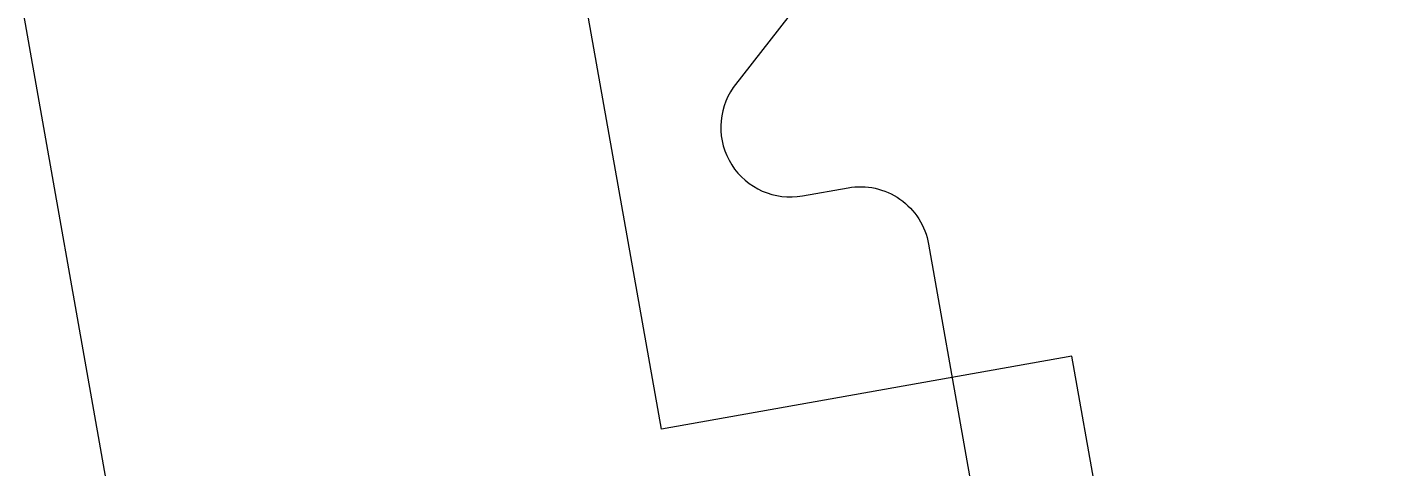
# Model space of a CAD drawing. Header units: millimetres. Extents: x 0 to 627661, y -95767 to 300888.
# Drawn here: x 508915.443 to 508919.057, y 26016.512 to 26017.667 of the extents above; entities that cross this region are included whole.
import ezdxf
from ezdxf.enums import TextEntityAlignment as Align

# ---------------------------------------------------------------- set-up
doc = ezdxf.new("R2018")
doc.units = ezdxf.units.MM
for name, color, linetype, lineweight in [('АР_Маркер экспликации', 239, 'Continuous', 13), ('АР_Номер помещения', 250, 'Continuous', 9), ('АР_Размеры', 175, 'Continuous', 9), ('АР_Сущ Несущая стена', 250, 'Continuous', 50)]:
    doc.layers.add(name, color=color, linetype=linetype, lineweight=lineweight)
doc.layers.add('АР_Названия помещений', color=124, linetype='Continuous', lineweight=5, plot=False)
doc.layers.add('АР_Помещения_площадь', color=19, linetype='Continuous', lineweight=9, plot=False)
doc.styles.add('ISOCPEUR', font='', dxfattribs={"height": 250})
doc.styles.get("Standard").update_dxf_attribs({"font": 'GOST.TTF'})
doc.styles.get('ISOCPEUR').set_extended_font_data('ISOCPEUR', italic=True)

# ---------------------------------------------------------------- blocks, each defined once
blk = doc.blocks.new('*U236')
at = {"color": 7, "style": 'ISOCPEUR', "width": 0.7, "flags": 1}
blk.add_attdef('КАТЕГОРИЯ', (-499.1655, -2092.1864), '', height=250, dxfattribs=at)
at = {"layer": 'АР_Номер помещения', "color": 7, "style": 'ISOCPEUR', "width": 0.7}
blk.add_attdef('НОМЕР_ПОМЕЩЕНИЯ', text='', height=300, dxfattribs=at).set_placement((-13874.5004, 6637.5515), align=Align.MIDDLE_CENTER)
at = {"layer": 'АР_Помещения_площадь', "color": 7, "lineweight": 30, "width": 0.7, "flags": 104}
blk.add_attdef('ИМЯ_ПОМЕЩЕНИЯ', text='', height=100, dxfattribs=at).set_placement((157.6277, 1217.1414), align=Align.MIDDLE_CENTER)
at = {"layer": 'АР_Помещения_площадь', "color": 7, "style": 'ISOCPEUR', "width": 0.7}
blk.add_attdef('ПЛОЩАДЬ_ПОМЕЩЕНИЯ', text='', height=200, dxfattribs=at).set_placement((-12654.5821, 407.6716), align=Align.MIDDLE_RIGHT)
blk = doc.blocks.new('*U234')
at = {"color": 7, "style": 'ISOCPEUR', "width": 0.7, "flags": 1}
blk.add_attdef('КАТЕГОРИЯ', (-499.1655, -2092.1864), '', height=250, dxfattribs=at)
at = {"layer": 'АР_Номер помещения', "color": 7, "style": 'ISOCPEUR', "width": 0.7}
blk.add_attdef('НОМЕР_ПОМЕЩЕНИЯ', text='', height=300, dxfattribs=at).set_placement((-17424.9012, 1870.773), align=Align.MIDDLE_CENTER)
at = {"layer": 'АР_Помещения_площадь', "color": 7, "lineweight": 30, "width": 0.7, "flags": 104}
blk.add_attdef('ИМЯ_ПОМЕЩЕНИЯ', text='', height=100, dxfattribs=at).set_placement((157.6277, 1217.1414), align=Align.MIDDLE_CENTER)
at = {"layer": 'АР_Помещения_площадь', "color": 7, "style": 'ISOCPEUR', "width": 0.7}
blk.add_attdef('ПЛОЩАДЬ_ПОМЕЩЕНИЯ', text='', height=200, dxfattribs=at).set_placement((-12452.8113, 399.3563), align=Align.MIDDLE_RIGHT)

msp = doc.modelspace()

# ---------------------------------------------------------------- linework, layer by layer
at = {"layer": 'АР_Размеры', "color": 5, "lineweight": 9, "ltscale": 100, "transparency": 33554687}
msp.add_lwpolyline([(508898.5636, 26112.877), (508915.841, 26015.3953), (508917.8818, 26015.757), (508918.2769, 26016.3223), (508918.1918, 26016.8025), (508917.1113, 26016.611), (508916.2389, 26021.5331)], dxfattribs=at)
msp.add_lwpolyline([(508898.5636, 26112.877), (508915.841, 26015.3953), (508917.8818, 26015.757), (508918.2769, 26016.3223), (508918.1918, 26016.8025), (508917.1113, 26016.611), (508916.2389, 26021.5331)], dxfattribs=at)
msp.add_lwpolyline([(508898.5636, 26112.877), (508915.841, 26015.3953), (508917.8818, 26015.757), (508918.2769, 26016.3223), (508918.1918, 26016.8025), (508917.1113, 26016.611), (508916.2389, 26021.5331)], dxfattribs=at)
msp.add_lwpolyline([(508898.5636, 26112.877), (508915.841, 26015.3953), (508917.8818, 26015.757), (508918.2769, 26016.3223), (508918.1918, 26016.8025), (508917.1113, 26016.611), (508916.2389, 26021.5331)], dxfattribs=at)
msp.add_lwpolyline([(508898.5636, 26112.877), (508915.841, 26015.3953), (508917.8818, 26015.757), (508918.2769, 26016.3223), (508918.1918, 26016.8025), (508917.1113, 26016.611), (508916.2389, 26021.5331)], dxfattribs=at)
msp.add_lwpolyline([(508898.5636, 26112.877), (508915.841, 26015.3953), (508917.8818, 26015.757), (508918.2769, 26016.3223), (508918.1918, 26016.8025), (508917.1113, 26016.611), (508916.2389, 26021.5331)], dxfattribs=at)
msp.add_lwpolyline([(508898.5636, 26112.877), (508915.841, 26015.3953), (508917.8818, 26015.757), (508918.2769, 26016.3223), (508918.1918, 26016.8025), (508917.1113, 26016.611), (508916.2389, 26021.5331)], dxfattribs=at)
msp.add_lwpolyline([(508898.5636, 26112.877), (508915.841, 26015.3953), (508917.8818, 26015.757), (508918.2769, 26016.3223), (508918.1918, 26016.8025), (508917.1113, 26016.611), (508916.2389, 26021.5331)], dxfattribs=at)
msp.add_lwpolyline([(508898.5636, 26112.877), (508915.841, 26015.3953), (508917.8818, 26015.757), (508918.2769, 26016.3223), (508918.1918, 26016.8025), (508917.1113, 26016.611), (508916.2389, 26021.5331)], dxfattribs=at)
msp.add_lwpolyline([(508898.5636, 26112.877), (508915.841, 26015.3953), (508917.8818, 26015.757), (508918.2769, 26016.3223), (508918.1918, 26016.8025), (508917.1113, 26016.611), (508916.2389, 26021.5331)], dxfattribs=at)
msp.add_lwpolyline([(508898.5636, 26112.877), (508915.841, 26015.3953), (508917.8818, 26015.757), (508918.2769, 26016.3223), (508918.1918, 26016.8025), (508917.1113, 26016.611), (508916.2389, 26021.5331)], dxfattribs=at)
msp.add_lwpolyline([(508898.5636, 26112.877), (508915.841, 26015.3953), (508917.8818, 26015.757), (508918.2769, 26016.3223), (508918.1918, 26016.8025), (508917.1113, 26016.611), (508916.2389, 26021.5331)], dxfattribs=at)
msp.add_lwpolyline([(508898.5636, 26112.877), (508915.841, 26015.3953), (508917.8818, 26015.757), (508918.2769, 26016.3223), (508918.1918, 26016.8025), (508917.1113, 26016.611), (508916.2389, 26021.5331)], dxfattribs=at)
msp.add_lwpolyline([(508898.5636, 26112.877), (508915.841, 26015.3953), (508917.8818, 26015.757), (508918.2769, 26016.3223), (508918.1918, 26016.8025), (508917.1113, 26016.611), (508916.2389, 26021.5331)], dxfattribs=at)
msp.add_lwpolyline([(508898.5636, 26112.877), (508915.841, 26015.3953), (508917.8818, 26015.757), (508918.2769, 26016.3223), (508918.1918, 26016.8025), (508917.1113, 26016.611), (508916.2389, 26021.5331)], dxfattribs=at)
msp.add_lwpolyline([(508898.5636, 26112.877), (508915.841, 26015.3953), (508917.8818, 26015.757), (508918.2769, 26016.3223), (508918.1918, 26016.8025), (508917.1113, 26016.611), (508916.2389, 26021.5331)], dxfattribs=at)
msp.add_lwpolyline([(508898.5636, 26112.877), (508915.841, 26015.3953), (508917.8818, 26015.757), (508918.2769, 26016.3223), (508918.1918, 26016.8025), (508917.1113, 26016.611), (508916.2389, 26021.5331)], dxfattribs=at)
msp.add_lwpolyline([(508898.5636, 26112.877), (508915.841, 26015.3953), (508917.8818, 26015.757), (508918.2769, 26016.3223), (508918.1918, 26016.8025), (508917.1113, 26016.611), (508916.2389, 26021.5331)], dxfattribs=at)
msp.add_lwpolyline([(508898.5636, 26112.877), (508915.841, 26015.3953), (508917.8818, 26015.757), (508918.2769, 26016.3223), (508918.1918, 26016.8025), (508917.1113, 26016.611), (508916.2389, 26021.5331)], dxfattribs=at)
msp.add_lwpolyline([(508898.5636, 26112.877), (508915.841, 26015.3953), (508917.8818, 26015.757), (508918.2769, 26016.3223), (508918.1918, 26016.8025), (508917.1113, 26016.611), (508916.2389, 26021.5331)], dxfattribs=at)
msp.add_lwpolyline([(508898.5636, 26112.877), (508915.841, 26015.3953), (508917.8818, 26015.757), (508918.2769, 26016.3223), (508918.1918, 26016.8025), (508917.1113, 26016.611), (508916.2389, 26021.5331)], dxfattribs=at)
msp.add_lwpolyline([(508898.5636, 26112.877), (508915.841, 26015.3953), (508917.8818, 26015.757), (508918.2769, 26016.3223), (508918.1918, 26016.8025), (508917.1113, 26016.611), (508916.2389, 26021.5331)], dxfattribs=at)
msp.add_lwpolyline([(508898.5636, 26112.877), (508915.841, 26015.3953), (508917.8818, 26015.757), (508918.2769, 26016.3223), (508918.1918, 26016.8025), (508917.1113, 26016.611), (508916.2389, 26021.5331)], dxfattribs=at)
msp.add_lwpolyline([(508898.5636, 26112.877), (508915.841, 26015.3953), (508917.8818, 26015.757), (508918.2769, 26016.3223), (508918.1918, 26016.8025), (508917.1113, 26016.611), (508916.2389, 26021.5331)], dxfattribs=at)
msp.add_lwpolyline([(508898.5636, 26112.877), (508915.841, 26015.3953), (508917.8818, 26015.757), (508918.2769, 26016.3223), (508918.1918, 26016.8025), (508917.1113, 26016.611), (508916.2389, 26021.5331)], dxfattribs=at)
msp.add_lwpolyline([(508898.5636, 26112.877), (508915.841, 26015.3953), (508917.8818, 26015.757), (508918.2769, 26016.3223), (508918.1918, 26016.8025), (508917.1113, 26016.611), (508916.2389, 26021.5331)], dxfattribs=at)
msp.add_lwpolyline([(508898.5636, 26112.877), (508915.841, 26015.3953), (508917.8818, 26015.757), (508918.2769, 26016.3223), (508918.1918, 26016.8025), (508917.1113, 26016.611), (508916.2389, 26021.5331)], dxfattribs=at)
msp.add_lwpolyline([(508898.5636, 26112.877), (508915.841, 26015.3953), (508917.8818, 26015.757), (508918.2769, 26016.3223), (508918.1918, 26016.8025), (508917.1113, 26016.611), (508916.2389, 26021.5331)], dxfattribs=at)
msp.add_lwpolyline([(508898.5636, 26112.877), (508915.841, 26015.3953), (508917.8818, 26015.757), (508918.2769, 26016.3223), (508918.1918, 26016.8025), (508917.1113, 26016.611), (508916.2389, 26021.5331)], dxfattribs=at)
msp.add_lwpolyline([(508898.5636, 26112.877), (508915.841, 26015.3953), (508917.8818, 26015.757), (508918.2769, 26016.3223), (508918.1918, 26016.8025), (508917.1113, 26016.611), (508916.2389, 26021.5331)], dxfattribs=at)
msp.add_lwpolyline([(508898.5636, 26112.877), (508915.841, 26015.3953), (508917.8818, 26015.757), (508918.2769, 26016.3223), (508918.1918, 26016.8025), (508917.1113, 26016.611), (508916.2389, 26021.5331)], dxfattribs=at)
msp.add_lwpolyline([(508898.5636, 26112.877), (508915.841, 26015.3953), (508917.8818, 26015.757), (508918.2769, 26016.3223), (508918.1918, 26016.8025), (508917.1113, 26016.611), (508916.2389, 26021.5331)], dxfattribs=at)
msp.add_lwpolyline([(508898.5636, 26112.877), (508915.841, 26015.3953), (508917.8818, 26015.757), (508918.2769, 26016.3223), (508918.1918, 26016.8025), (508917.1113, 26016.611), (508916.2389, 26021.5331)], dxfattribs=at)
msp.add_lwpolyline([(508898.5636, 26112.877), (508915.841, 26015.3953), (508917.8818, 26015.757), (508918.2769, 26016.3223), (508918.1918, 26016.8025), (508917.1113, 26016.611), (508916.2389, 26021.5331)], dxfattribs=at)
msp.add_lwpolyline([(508898.5636, 26112.877), (508915.841, 26015.3953), (508917.8818, 26015.757), (508918.2769, 26016.3223), (508918.1918, 26016.8025), (508917.1113, 26016.611), (508916.2389, 26021.5331)], dxfattribs=at)
msp.add_lwpolyline([(508898.5636, 26112.877), (508915.841, 26015.3953), (508917.8818, 26015.757), (508918.2769, 26016.3223), (508918.1918, 26016.8025), (508917.1113, 26016.611), (508916.2389, 26021.5331)], dxfattribs=at)
msp.add_lwpolyline([(508898.5636, 26112.877), (508915.841, 26015.3953), (508917.8818, 26015.757), (508918.2769, 26016.3223), (508918.1918, 26016.8025), (508917.1113, 26016.611), (508916.2389, 26021.5331)], dxfattribs=at)
msp.add_lwpolyline([(508898.5636, 26112.877), (508915.841, 26015.3953), (508917.8818, 26015.757), (508918.2769, 26016.3223), (508918.1918, 26016.8025), (508917.1113, 26016.611), (508916.2389, 26021.5331)], dxfattribs=at)
msp.add_lwpolyline([(508898.5636, 26112.877), (508915.841, 26015.3953), (508917.8818, 26015.757), (508918.2769, 26016.3223), (508918.1918, 26016.8025), (508917.1113, 26016.611), (508916.2389, 26021.5331)], dxfattribs=at)
msp.add_lwpolyline([(508898.5636, 26112.877), (508915.841, 26015.3953), (508917.8818, 26015.757), (508918.2769, 26016.3223), (508918.1918, 26016.8025), (508917.1113, 26016.611), (508916.2389, 26021.5331)], dxfattribs=at)
msp.add_lwpolyline([(508898.5636, 26112.877), (508915.841, 26015.3953), (508917.8818, 26015.757), (508918.2769, 26016.3223), (508918.1918, 26016.8025), (508917.1113, 26016.611), (508916.2389, 26021.5331)], dxfattribs=at)
msp.add_lwpolyline([(508898.5636, 26112.877), (508915.841, 26015.3953), (508917.8818, 26015.757), (508918.2769, 26016.3223), (508918.1918, 26016.8025), (508917.1113, 26016.611), (508916.2389, 26021.5331)], dxfattribs=at)
msp.add_lwpolyline([(508898.5636, 26112.877), (508915.841, 26015.3953), (508917.8818, 26015.757), (508918.2769, 26016.3223), (508918.1918, 26016.8025), (508917.1113, 26016.611), (508916.2389, 26021.5331)], dxfattribs=at)
msp.add_lwpolyline([(508898.5636, 26112.877), (508915.841, 26015.3953), (508917.8818, 26015.757), (508918.2769, 26016.3223), (508918.1918, 26016.8025), (508917.1113, 26016.611), (508916.2389, 26021.5331)], dxfattribs=at)
msp.add_lwpolyline([(508898.5636, 26112.877), (508915.841, 26015.3953), (508917.8818, 26015.757), (508918.2769, 26016.3223), (508918.1918, 26016.8025), (508917.1113, 26016.611), (508916.2389, 26021.5331)], dxfattribs=at)
msp.add_lwpolyline([(508898.5636, 26112.877), (508915.841, 26015.3953), (508917.8818, 26015.757), (508918.2769, 26016.3223), (508918.1918, 26016.8025), (508917.1113, 26016.611), (508916.2389, 26021.5331)], dxfattribs=at)
msp.add_lwpolyline([(508898.5636, 26112.877), (508915.841, 26015.3953), (508917.8818, 26015.757), (508918.2769, 26016.3223), (508918.1918, 26016.8025), (508917.1113, 26016.611), (508916.2389, 26021.5331)], dxfattribs=at)
msp.add_lwpolyline([(508898.5636, 26112.877), (508915.841, 26015.3953), (508917.8818, 26015.757), (508918.2769, 26016.3223), (508918.1918, 26016.8025), (508917.1113, 26016.611), (508916.2389, 26021.5331)], dxfattribs=at)
msp.add_lwpolyline([(508898.5636, 26112.877), (508915.841, 26015.3953), (508917.8818, 26015.757), (508918.2769, 26016.3223), (508918.1918, 26016.8025), (508917.1113, 26016.611), (508916.2389, 26021.5331)], dxfattribs=at)
msp.add_lwpolyline([(508898.5636, 26112.877), (508915.841, 26015.3953), (508917.8818, 26015.757), (508918.2769, 26016.3223), (508918.1918, 26016.8025), (508917.1113, 26016.611), (508916.2389, 26021.5331)], dxfattribs=at)
msp.add_lwpolyline([(508898.5636, 26112.877), (508915.841, 26015.3953), (508917.8818, 26015.757), (508918.2769, 26016.3223), (508918.1918, 26016.8025), (508917.1113, 26016.611), (508916.2389, 26021.5331)], dxfattribs=at)
msp.add_lwpolyline([(508898.5636, 26112.877), (508915.841, 26015.3953), (508917.8818, 26015.757), (508918.2769, 26016.3223), (508918.1918, 26016.8025), (508917.1113, 26016.611), (508916.2389, 26021.5331)], dxfattribs=at)
msp.add_lwpolyline([(508898.5636, 26112.877), (508915.841, 26015.3953), (508917.8818, 26015.757), (508918.2769, 26016.3223), (508918.1918, 26016.8025), (508917.1113, 26016.611), (508916.2389, 26021.5331)], dxfattribs=at)
msp.add_lwpolyline([(508898.5636, 26112.877), (508915.841, 26015.3953), (508917.8818, 26015.757), (508918.2769, 26016.3223), (508918.1918, 26016.8025), (508917.1113, 26016.611), (508916.2389, 26021.5331)], dxfattribs=at)
msp.add_lwpolyline([(508898.5636, 26112.877), (508915.841, 26015.3953), (508917.8818, 26015.757), (508918.2769, 26016.3223), (508918.1918, 26016.8025), (508917.1113, 26016.611), (508916.2389, 26021.5331)], dxfattribs=at)
msp.add_lwpolyline([(508898.5636, 26112.877), (508915.841, 26015.3953), (508917.8818, 26015.757), (508918.2769, 26016.3223), (508918.1918, 26016.8025), (508917.1113, 26016.611), (508916.2389, 26021.5331)], dxfattribs=at)
msp.add_lwpolyline([(508898.5636, 26112.877), (508915.841, 26015.3953), (508917.8818, 26015.757), (508918.2769, 26016.3223), (508918.1918, 26016.8025), (508917.1113, 26016.611), (508916.2389, 26021.5331)], dxfattribs=at)
msp.add_lwpolyline([(508898.5636, 26112.877), (508915.841, 26015.3953), (508917.8818, 26015.757), (508918.2769, 26016.3223), (508918.1918, 26016.8025), (508917.1113, 26016.611), (508916.2389, 26021.5331)], dxfattribs=at)
msp.add_lwpolyline([(508898.5636, 26112.877), (508915.841, 26015.3953), (508917.8818, 26015.757), (508918.2769, 26016.3223), (508918.1918, 26016.8025), (508917.1113, 26016.611), (508916.2389, 26021.5331)], dxfattribs=at)
msp.add_lwpolyline([(508898.5636, 26112.877), (508915.841, 26015.3953), (508917.8818, 26015.757), (508918.2769, 26016.3223), (508918.1918, 26016.8025), (508917.1113, 26016.611), (508916.2389, 26021.5331)], dxfattribs=at)
msp.add_lwpolyline([(508898.5636, 26112.877), (508915.841, 26015.3953), (508917.8818, 26015.757), (508918.2769, 26016.3223), (508918.1918, 26016.8025), (508917.1113, 26016.611), (508916.2389, 26021.5331)], dxfattribs=at)
msp.add_lwpolyline([(508898.5636, 26112.877), (508915.841, 26015.3953), (508917.8818, 26015.757), (508918.2769, 26016.3223), (508918.1918, 26016.8025), (508917.1113, 26016.611), (508916.2389, 26021.5331)], dxfattribs=at)
msp.add_lwpolyline([(508898.5636, 26112.877), (508915.841, 26015.3953), (508917.8818, 26015.757), (508918.2769, 26016.3223), (508918.1918, 26016.8025), (508917.1113, 26016.611), (508916.2389, 26021.5331)], dxfattribs=at)
msp.add_lwpolyline([(508898.5636, 26112.877), (508915.841, 26015.3953), (508917.8818, 26015.757), (508918.2769, 26016.3223), (508918.1918, 26016.8025), (508917.1113, 26016.611), (508916.2389, 26021.5331)], dxfattribs=at)
msp.add_lwpolyline([(508898.5636, 26112.877), (508915.841, 26015.3953), (508917.8818, 26015.757), (508918.2769, 26016.3223), (508918.1918, 26016.8025), (508917.1113, 26016.611), (508916.2389, 26021.5331)], dxfattribs=at)
msp.add_lwpolyline([(508898.5636, 26112.877), (508915.841, 26015.3953), (508917.8818, 26015.757), (508918.2769, 26016.3223), (508918.1918, 26016.8025), (508917.1113, 26016.611), (508916.2389, 26021.5331)], dxfattribs=at)
msp.add_lwpolyline([(508898.5636, 26112.877), (508915.841, 26015.3953), (508917.8818, 26015.757), (508918.2769, 26016.3223), (508918.1918, 26016.8025), (508917.1113, 26016.611), (508916.2389, 26021.5331)], dxfattribs=at)
msp.add_lwpolyline([(508898.5636, 26112.877), (508915.841, 26015.3953), (508917.8818, 26015.757), (508918.2769, 26016.3223), (508918.1918, 26016.8025), (508917.1113, 26016.611), (508916.2389, 26021.5331)], dxfattribs=at)
msp.add_lwpolyline([(508898.5636, 26112.877), (508915.841, 26015.3953), (508917.8818, 26015.757), (508918.2769, 26016.3223), (508918.1918, 26016.8025), (508917.1113, 26016.611), (508916.2389, 26021.5331)], dxfattribs=at)
msp.add_lwpolyline([(508924.5482, 26018.7938), (508923.1561, 26019.6614, 0.164348), (508922.7522, 26019.7157), (508918.6705, 26018.9923, 0.164348), (508918.3098, 26018.8025), (508917.3007, 26017.5093, 0.66825), (508917.4825, 26017.2244), (508917.6026, 26017.2457, -0.4144), (508917.8146, 26017.0975), (508918.0061, 26016.017, -0.710164), (508917.3033, 26015.6228, 0.228752), (508916.9463, 26015.7232), (508915.8658, 26015.5318, 0.4144), (508915.7177, 26015.3198), (508916.973, 26008.2368, 0.430028)], format="xyb", dxfattribs=at)
msp.add_lwpolyline([(508924.5482, 26018.7938), (508923.1561, 26019.6614, 0.164348), (508922.7522, 26019.7157), (508918.6705, 26018.9923, 0.164348), (508918.3098, 26018.8025), (508917.3007, 26017.5093, 0.66825), (508917.4825, 26017.2244), (508917.6026, 26017.2457, -0.4144), (508917.8146, 26017.0975), (508918.0061, 26016.017, -0.710164), (508917.3033, 26015.6228, 0.228752), (508916.9463, 26015.7232), (508915.8658, 26015.5318, 0.4144), (508915.7177, 26015.3198), (508916.973, 26008.2368, 0.430028)], format="xyb", dxfattribs=at)
msp.add_lwpolyline([(508924.5482, 26018.7938), (508923.1561, 26019.6614, 0.164348), (508922.7522, 26019.7157), (508918.6705, 26018.9923, 0.164348), (508918.3098, 26018.8025), (508917.3007, 26017.5093, 0.66825), (508917.4825, 26017.2244), (508917.6026, 26017.2457, -0.4144), (508917.8146, 26017.0975), (508918.0061, 26016.017, -0.710164), (508917.3033, 26015.6228, 0.228752), (508916.9463, 26015.7232), (508915.8658, 26015.5318, 0.4144), (508915.7177, 26015.3198), (508916.973, 26008.2368, 0.430028)], format="xyb", dxfattribs=at)
msp.add_lwpolyline([(508924.5482, 26018.7938), (508923.1561, 26019.6614, 0.164348), (508922.7522, 26019.7157), (508918.6705, 26018.9923, 0.164348), (508918.3098, 26018.8025), (508917.3007, 26017.5093, 0.66825), (508917.4825, 26017.2244), (508917.6026, 26017.2457, -0.4144), (508917.8146, 26017.0975), (508918.0061, 26016.017, -0.710164), (508917.3033, 26015.6228, 0.228752), (508916.9463, 26015.7232), (508915.8658, 26015.5318, 0.4144), (508915.7177, 26015.3198), (508916.973, 26008.2368, 0.430028)], format="xyb", dxfattribs=at)
msp.add_lwpolyline([(508924.5482, 26018.7938), (508923.1561, 26019.6614, 0.164348), (508922.7522, 26019.7157), (508918.6705, 26018.9923, 0.164348), (508918.3098, 26018.8025), (508917.3007, 26017.5093, 0.66825), (508917.4825, 26017.2244), (508917.6026, 26017.2457, -0.4144), (508917.8146, 26017.0975), (508918.0061, 26016.017, -0.710164), (508917.3033, 26015.6228, 0.228752), (508916.9463, 26015.7232), (508915.8658, 26015.5318, 0.4144), (508915.7177, 26015.3198), (508916.973, 26008.2368, 0.430028)], format="xyb", dxfattribs=at)
msp.add_lwpolyline([(508924.5482, 26018.7938), (508923.1561, 26019.6614, 0.164348), (508922.7522, 26019.7157), (508918.6705, 26018.9923, 0.164348), (508918.3098, 26018.8025), (508917.3007, 26017.5093, 0.66825), (508917.4825, 26017.2244), (508917.6026, 26017.2457, -0.4144), (508917.8146, 26017.0975), (508918.0061, 26016.017, -0.710164), (508917.3033, 26015.6228, 0.228752), (508916.9463, 26015.7232), (508915.8658, 26015.5318, 0.4144), (508915.7177, 26015.3198), (508916.973, 26008.2368, 0.430028)], format="xyb", dxfattribs=at)
msp.add_lwpolyline([(508924.5482, 26018.7938), (508923.1561, 26019.6614, 0.164348), (508922.7522, 26019.7157), (508918.6705, 26018.9923, 0.164348), (508918.3098, 26018.8025), (508917.3007, 26017.5093, 0.66825), (508917.4825, 26017.2244), (508917.6026, 26017.2457, -0.4144), (508917.8146, 26017.0975), (508918.0061, 26016.017, -0.710164), (508917.3033, 26015.6228, 0.228752), (508916.9463, 26015.7232), (508915.8658, 26015.5318, 0.4144), (508915.7177, 26015.3198), (508916.973, 26008.2368, 0.430028)], format="xyb", dxfattribs=at)
msp.add_lwpolyline([(508924.5482, 26018.7938), (508923.1561, 26019.6614, 0.164348), (508922.7522, 26019.7157), (508918.6705, 26018.9923, 0.164348), (508918.3098, 26018.8025), (508917.3007, 26017.5093, 0.66825), (508917.4825, 26017.2244), (508917.6026, 26017.2457, -0.4144), (508917.8146, 26017.0975), (508918.0061, 26016.017, -0.710164), (508917.3033, 26015.6228, 0.228752), (508916.9463, 26015.7232), (508915.8658, 26015.5318, 0.4144), (508915.7177, 26015.3198), (508916.973, 26008.2368, 0.430028)], format="xyb", dxfattribs=at)
msp.add_lwpolyline([(508924.5482, 26018.7938), (508923.1561, 26019.6614, 0.164348), (508922.7522, 26019.7157), (508918.6705, 26018.9923, 0.164348), (508918.3098, 26018.8025), (508917.3007, 26017.5093, 0.66825), (508917.4825, 26017.2244), (508917.6026, 26017.2457, -0.4144), (508917.8146, 26017.0975), (508918.0061, 26016.017, -0.710164), (508917.3033, 26015.6228, 0.228752), (508916.9463, 26015.7232), (508915.8658, 26015.5318, 0.4144), (508915.7177, 26015.3198), (508916.973, 26008.2368, 0.430028)], format="xyb", dxfattribs=at)
msp.add_lwpolyline([(508924.5482, 26018.7938), (508923.1561, 26019.6614, 0.164348), (508922.7522, 26019.7157), (508918.6705, 26018.9923, 0.164348), (508918.3098, 26018.8025), (508917.3007, 26017.5093, 0.66825), (508917.4825, 26017.2244), (508917.6026, 26017.2457, -0.4144), (508917.8146, 26017.0975), (508918.0061, 26016.017, -0.710164), (508917.3033, 26015.6228, 0.228752), (508916.9463, 26015.7232), (508915.8658, 26015.5318, 0.4144), (508915.7177, 26015.3198), (508916.973, 26008.2368, 0.430028)], format="xyb", dxfattribs=at)
msp.add_lwpolyline([(508924.5482, 26018.7938), (508923.1561, 26019.6614, 0.164348), (508922.7522, 26019.7157), (508918.6705, 26018.9923, 0.164348), (508918.3098, 26018.8025), (508917.3007, 26017.5093, 0.66825), (508917.4825, 26017.2244), (508917.6026, 26017.2457, -0.4144), (508917.8146, 26017.0975), (508918.0061, 26016.017, -0.710164), (508917.3033, 26015.6228, 0.228752), (508916.9463, 26015.7232), (508915.8658, 26015.5318, 0.4144), (508915.7177, 26015.3198), (508916.973, 26008.2368, 0.430028)], format="xyb", dxfattribs=at)
msp.add_lwpolyline([(508924.5482, 26018.7938), (508923.1561, 26019.6614, 0.164348), (508922.7522, 26019.7157), (508918.6705, 26018.9923, 0.164348), (508918.3098, 26018.8025), (508917.3007, 26017.5093, 0.66825), (508917.4825, 26017.2244), (508917.6026, 26017.2457, -0.4144), (508917.8146, 26017.0975), (508918.0061, 26016.017, -0.710164), (508917.3033, 26015.6228, 0.228752), (508916.9463, 26015.7232), (508915.8658, 26015.5318, 0.4144), (508915.7177, 26015.3198), (508916.973, 26008.2368, 0.430028)], format="xyb", dxfattribs=at)
msp.add_lwpolyline([(508924.5482, 26018.7938), (508923.1561, 26019.6614, 0.164348), (508922.7522, 26019.7157), (508918.6705, 26018.9923, 0.164348), (508918.3098, 26018.8025), (508917.3007, 26017.5093, 0.66825), (508917.4825, 26017.2244), (508917.6026, 26017.2457, -0.4144), (508917.8146, 26017.0975), (508918.0061, 26016.017, -0.710164), (508917.3033, 26015.6228, 0.228752), (508916.9463, 26015.7232), (508915.8658, 26015.5318, 0.4144), (508915.7177, 26015.3198), (508916.973, 26008.2368, 0.430028)], format="xyb", dxfattribs=at)
msp.add_lwpolyline([(508924.5482, 26018.7938), (508923.1561, 26019.6614, 0.164348), (508922.7522, 26019.7157), (508918.6705, 26018.9923, 0.164348), (508918.3098, 26018.8025), (508917.3007, 26017.5093, 0.66825), (508917.4825, 26017.2244), (508917.6026, 26017.2457, -0.4144), (508917.8146, 26017.0975), (508918.0061, 26016.017, -0.710164), (508917.3033, 26015.6228, 0.228752), (508916.9463, 26015.7232), (508915.8658, 26015.5318, 0.4144), (508915.7177, 26015.3198), (508916.973, 26008.2368, 0.430028)], format="xyb", dxfattribs=at)
msp.add_lwpolyline([(508924.5482, 26018.7938), (508923.1561, 26019.6614, 0.164348), (508922.7522, 26019.7157), (508918.6705, 26018.9923, 0.164348), (508918.3098, 26018.8025), (508917.3007, 26017.5093, 0.66825), (508917.4825, 26017.2244), (508917.6026, 26017.2457, -0.4144), (508917.8146, 26017.0975), (508918.0061, 26016.017, -0.710164), (508917.3033, 26015.6228, 0.228752), (508916.9463, 26015.7232), (508915.8658, 26015.5318, 0.4144), (508915.7177, 26015.3198), (508916.973, 26008.2368, 0.430028)], format="xyb", dxfattribs=at)
msp.add_lwpolyline([(508924.5482, 26018.7938), (508923.1561, 26019.6614, 0.164348), (508922.7522, 26019.7157), (508918.6705, 26018.9923, 0.164348), (508918.3098, 26018.8025), (508917.3007, 26017.5093, 0.66825), (508917.4825, 26017.2244), (508917.6026, 26017.2457, -0.4144), (508917.8146, 26017.0975), (508918.0061, 26016.017, -0.710164), (508917.3033, 26015.6228, 0.228752), (508916.9463, 26015.7232), (508915.8658, 26015.5318, 0.4144), (508915.7177, 26015.3198), (508916.973, 26008.2368, 0.430028)], format="xyb", dxfattribs=at)
msp.add_lwpolyline([(508924.5482, 26018.7938), (508923.1561, 26019.6614, 0.164348), (508922.7522, 26019.7157), (508918.6705, 26018.9923, 0.164348), (508918.3098, 26018.8025), (508917.3007, 26017.5093, 0.66825), (508917.4825, 26017.2244), (508917.6026, 26017.2457, -0.4144), (508917.8146, 26017.0975), (508918.0061, 26016.017, -0.710164), (508917.3033, 26015.6228, 0.228752), (508916.9463, 26015.7232), (508915.8658, 26015.5318, 0.4144), (508915.7177, 26015.3198), (508916.973, 26008.2368, 0.430028)], format="xyb", dxfattribs=at)
msp.add_lwpolyline([(508924.5482, 26018.7938), (508923.1561, 26019.6614, 0.164348), (508922.7522, 26019.7157), (508918.6705, 26018.9923, 0.164348), (508918.3098, 26018.8025), (508917.3007, 26017.5093, 0.66825), (508917.4825, 26017.2244), (508917.6026, 26017.2457, -0.4144), (508917.8146, 26017.0975), (508918.0061, 26016.017, -0.710164), (508917.3033, 26015.6228, 0.228752), (508916.9463, 26015.7232), (508915.8658, 26015.5318, 0.4144), (508915.7177, 26015.3198), (508916.973, 26008.2368, 0.430028)], format="xyb", dxfattribs=at)
msp.add_lwpolyline([(508924.5482, 26018.7938), (508923.1561, 26019.6614, 0.164348), (508922.7522, 26019.7157), (508918.6705, 26018.9923, 0.164348), (508918.3098, 26018.8025), (508917.3007, 26017.5093, 0.66825), (508917.4825, 26017.2244), (508917.6026, 26017.2457, -0.4144), (508917.8146, 26017.0975), (508918.0061, 26016.017, -0.710164), (508917.3033, 26015.6228, 0.228752), (508916.9463, 26015.7232), (508915.8658, 26015.5318, 0.4144), (508915.7177, 26015.3198), (508916.973, 26008.2368, 0.430028)], format="xyb", dxfattribs=at)
msp.add_lwpolyline([(508924.5482, 26018.7938), (508923.1561, 26019.6614, 0.164348), (508922.7522, 26019.7157), (508918.6705, 26018.9923, 0.164348), (508918.3098, 26018.8025), (508917.3007, 26017.5093, 0.66825), (508917.4825, 26017.2244), (508917.6026, 26017.2457, -0.4144), (508917.8146, 26017.0975), (508918.0061, 26016.017, -0.710164), (508917.3033, 26015.6228, 0.228752), (508916.9463, 26015.7232), (508915.8658, 26015.5318, 0.4144), (508915.7177, 26015.3198), (508916.973, 26008.2368, 0.430028)], format="xyb", dxfattribs=at)
msp.add_lwpolyline([(508924.5482, 26018.7938), (508923.1561, 26019.6614, 0.164348), (508922.7522, 26019.7157), (508918.6705, 26018.9923, 0.164348), (508918.3098, 26018.8025), (508917.3007, 26017.5093, 0.66825), (508917.4825, 26017.2244), (508917.6026, 26017.2457, -0.4144), (508917.8146, 26017.0975), (508918.0061, 26016.017, -0.710164), (508917.3033, 26015.6228, 0.228752), (508916.9463, 26015.7232), (508915.8658, 26015.5318, 0.4144), (508915.7177, 26015.3198), (508916.973, 26008.2368, 0.430028)], format="xyb", dxfattribs=at)
msp.add_lwpolyline([(508924.5482, 26018.7938), (508923.1561, 26019.6614, 0.164348), (508922.7522, 26019.7157), (508918.6705, 26018.9923, 0.164348), (508918.3098, 26018.8025), (508917.3007, 26017.5093, 0.66825), (508917.4825, 26017.2244), (508917.6026, 26017.2457, -0.4144), (508917.8146, 26017.0975), (508918.0061, 26016.017, -0.710164), (508917.3033, 26015.6228, 0.228752), (508916.9463, 26015.7232), (508915.8658, 26015.5318, 0.4144), (508915.7177, 26015.3198), (508916.973, 26008.2368, 0.430028)], format="xyb", dxfattribs=at)
msp.add_lwpolyline([(508924.5482, 26018.7938), (508923.1561, 26019.6614, 0.164348), (508922.7522, 26019.7157), (508918.6705, 26018.9923, 0.164348), (508918.3098, 26018.8025), (508917.3007, 26017.5093, 0.66825), (508917.4825, 26017.2244), (508917.6026, 26017.2457, -0.4144), (508917.8146, 26017.0975), (508918.0061, 26016.017, -0.710164), (508917.3033, 26015.6228, 0.228752), (508916.9463, 26015.7232), (508915.8658, 26015.5318, 0.4144), (508915.7177, 26015.3198), (508916.973, 26008.2368, 0.430028)], format="xyb", dxfattribs=at)
msp.add_lwpolyline([(508924.5482, 26018.7938), (508923.1561, 26019.6614, 0.164348), (508922.7522, 26019.7157), (508918.6705, 26018.9923, 0.164348), (508918.3098, 26018.8025), (508917.3007, 26017.5093, 0.66825), (508917.4825, 26017.2244), (508917.6026, 26017.2457, -0.4144), (508917.8146, 26017.0975), (508918.0061, 26016.017, -0.710164), (508917.3033, 26015.6228, 0.228752), (508916.9463, 26015.7232), (508915.8658, 26015.5318, 0.4144), (508915.7177, 26015.3198), (508916.973, 26008.2368, 0.430028)], format="xyb", dxfattribs=at)
msp.add_lwpolyline([(508924.5482, 26018.7938), (508923.1561, 26019.6614, 0.164348), (508922.7522, 26019.7157), (508918.6705, 26018.9923, 0.164348), (508918.3098, 26018.8025), (508917.3007, 26017.5093, 0.66825), (508917.4825, 26017.2244), (508917.6026, 26017.2457, -0.4144), (508917.8146, 26017.0975), (508918.0061, 26016.017, -0.710164), (508917.3033, 26015.6228, 0.228752), (508916.9463, 26015.7232), (508915.8658, 26015.5318, 0.4144), (508915.7177, 26015.3198), (508916.973, 26008.2368, 0.430028)], format="xyb", dxfattribs=at)
msp.add_lwpolyline([(508924.5482, 26018.7938), (508923.1561, 26019.6614, 0.164348), (508922.7522, 26019.7157), (508918.6705, 26018.9923, 0.164348), (508918.3098, 26018.8025), (508917.3007, 26017.5093, 0.66825), (508917.4825, 26017.2244), (508917.6026, 26017.2457, -0.4144), (508917.8146, 26017.0975), (508918.0061, 26016.017, -0.710164), (508917.3033, 26015.6228, 0.228752), (508916.9463, 26015.7232), (508915.8658, 26015.5318, 0.4144), (508915.7177, 26015.3198), (508916.973, 26008.2368, 0.430028)], format="xyb", dxfattribs=at)
msp.add_lwpolyline([(508924.5482, 26018.7938), (508923.1561, 26019.6614, 0.164348), (508922.7522, 26019.7157), (508918.6705, 26018.9923, 0.164348), (508918.3098, 26018.8025), (508917.3007, 26017.5093, 0.66825), (508917.4825, 26017.2244), (508917.6026, 26017.2457, -0.4144), (508917.8146, 26017.0975), (508918.0061, 26016.017, -0.710164), (508917.3033, 26015.6228, 0.228752), (508916.9463, 26015.7232), (508915.8658, 26015.5318, 0.4144), (508915.7177, 26015.3198), (508916.973, 26008.2368, 0.430028)], format="xyb", dxfattribs=at)
msp.add_lwpolyline([(508924.5482, 26018.7938), (508923.1561, 26019.6614, 0.164348), (508922.7522, 26019.7157), (508918.6705, 26018.9923, 0.164348), (508918.3098, 26018.8025), (508917.3007, 26017.5093, 0.66825), (508917.4825, 26017.2244), (508917.6026, 26017.2457, -0.4144), (508917.8146, 26017.0975), (508918.0061, 26016.017, -0.710164), (508917.3033, 26015.6228, 0.228752), (508916.9463, 26015.7232), (508915.8658, 26015.5318, 0.4144), (508915.7177, 26015.3198), (508916.973, 26008.2368, 0.430028)], format="xyb", dxfattribs=at)
msp.add_lwpolyline([(508924.5482, 26018.7938), (508923.1561, 26019.6614, 0.164348), (508922.7522, 26019.7157), (508918.6705, 26018.9923, 0.164348), (508918.3098, 26018.8025), (508917.3007, 26017.5093, 0.66825), (508917.4825, 26017.2244), (508917.6026, 26017.2457, -0.4144), (508917.8146, 26017.0975), (508918.0061, 26016.017, -0.710164), (508917.3033, 26015.6228, 0.228752), (508916.9463, 26015.7232), (508915.8658, 26015.5318, 0.4144), (508915.7177, 26015.3198), (508916.973, 26008.2368, 0.430028)], format="xyb", dxfattribs=at)
msp.add_lwpolyline([(508924.5482, 26018.7938), (508923.1561, 26019.6614, 0.164348), (508922.7522, 26019.7157), (508918.6705, 26018.9923, 0.164348), (508918.3098, 26018.8025), (508917.3007, 26017.5093, 0.66825), (508917.4825, 26017.2244), (508917.6026, 26017.2457, -0.4144), (508917.8146, 26017.0975), (508918.0061, 26016.017, -0.710164), (508917.3033, 26015.6228, 0.228752), (508916.9463, 26015.7232), (508915.8658, 26015.5318, 0.4144), (508915.7177, 26015.3198), (508916.973, 26008.2368, 0.430028)], format="xyb", dxfattribs=at)
msp.add_lwpolyline([(508924.5482, 26018.7938), (508923.1561, 26019.6614, 0.164348), (508922.7522, 26019.7157), (508918.6705, 26018.9923, 0.164348), (508918.3098, 26018.8025), (508917.3007, 26017.5093, 0.66825), (508917.4825, 26017.2244), (508917.6026, 26017.2457, -0.4144), (508917.8146, 26017.0975), (508918.0061, 26016.017, -0.710164), (508917.3033, 26015.6228, 0.228752), (508916.9463, 26015.7232), (508915.8658, 26015.5318, 0.4144), (508915.7177, 26015.3198), (508916.973, 26008.2368, 0.430028)], format="xyb", dxfattribs=at)
msp.add_lwpolyline([(508924.5482, 26018.7938), (508923.1561, 26019.6614, 0.164348), (508922.7522, 26019.7157), (508918.6705, 26018.9923, 0.164348), (508918.3098, 26018.8025), (508917.3007, 26017.5093, 0.66825), (508917.4825, 26017.2244), (508917.6026, 26017.2457, -0.4144), (508917.8146, 26017.0975), (508918.0061, 26016.017, -0.710164), (508917.3033, 26015.6228, 0.228752), (508916.9463, 26015.7232), (508915.8658, 26015.5318, 0.4144), (508915.7177, 26015.3198), (508916.973, 26008.2368, 0.430028)], format="xyb", dxfattribs=at)
msp.add_lwpolyline([(508924.5482, 26018.7938), (508923.1561, 26019.6614, 0.164348), (508922.7522, 26019.7157), (508918.6705, 26018.9923, 0.164348), (508918.3098, 26018.8025), (508917.3007, 26017.5093, 0.66825), (508917.4825, 26017.2244), (508917.6026, 26017.2457, -0.4144), (508917.8146, 26017.0975), (508918.0061, 26016.017, -0.710164), (508917.3033, 26015.6228, 0.228752), (508916.9463, 26015.7232), (508915.8658, 26015.5318, 0.4144), (508915.7177, 26015.3198), (508916.973, 26008.2368, 0.430028)], format="xyb", dxfattribs=at)
msp.add_lwpolyline([(508924.5482, 26018.7938), (508923.1561, 26019.6614, 0.164348), (508922.7522, 26019.7157), (508918.6705, 26018.9923, 0.164348), (508918.3098, 26018.8025), (508917.3007, 26017.5093, 0.66825), (508917.4825, 26017.2244), (508917.6026, 26017.2457, -0.4144), (508917.8146, 26017.0975), (508918.0061, 26016.017, -0.710164), (508917.3033, 26015.6228, 0.228752), (508916.9463, 26015.7232), (508915.8658, 26015.5318, 0.4144), (508915.7177, 26015.3198), (508916.973, 26008.2368, 0.430028)], format="xyb", dxfattribs=at)
msp.add_lwpolyline([(508924.5482, 26018.7938), (508923.1561, 26019.6614, 0.164348), (508922.7522, 26019.7157), (508918.6705, 26018.9923, 0.164348), (508918.3098, 26018.8025), (508917.3007, 26017.5093, 0.66825), (508917.4825, 26017.2244), (508917.6026, 26017.2457, -0.4144), (508917.8146, 26017.0975), (508918.0061, 26016.017, -0.710164), (508917.3033, 26015.6228, 0.228752), (508916.9463, 26015.7232), (508915.8658, 26015.5318, 0.4144), (508915.7177, 26015.3198), (508916.973, 26008.2368, 0.430028)], format="xyb", dxfattribs=at)
msp.add_lwpolyline([(508924.5482, 26018.7938), (508923.1561, 26019.6614, 0.164348), (508922.7522, 26019.7157), (508918.6705, 26018.9923, 0.164348), (508918.3098, 26018.8025), (508917.3007, 26017.5093, 0.66825), (508917.4825, 26017.2244), (508917.6026, 26017.2457, -0.4144), (508917.8146, 26017.0975), (508918.0061, 26016.017, -0.710164), (508917.3033, 26015.6228, 0.228752), (508916.9463, 26015.7232), (508915.8658, 26015.5318, 0.4144), (508915.7177, 26015.3198), (508916.973, 26008.2368, 0.430028)], format="xyb", dxfattribs=at)
msp.add_lwpolyline([(508924.5482, 26018.7938), (508923.1561, 26019.6614, 0.164348), (508922.7522, 26019.7157), (508918.6705, 26018.9923, 0.164348), (508918.3098, 26018.8025), (508917.3007, 26017.5093, 0.66825), (508917.4825, 26017.2244), (508917.6026, 26017.2457, -0.4144), (508917.8146, 26017.0975), (508918.0061, 26016.017, -0.710164), (508917.3033, 26015.6228, 0.228752), (508916.9463, 26015.7232), (508915.8658, 26015.5318, 0.4144), (508915.7177, 26015.3198), (508916.973, 26008.2368, 0.430028)], format="xyb", dxfattribs=at)
msp.add_lwpolyline([(508924.5482, 26018.7938), (508923.1561, 26019.6614, 0.164348), (508922.7522, 26019.7157), (508918.6705, 26018.9923, 0.164348), (508918.3098, 26018.8025), (508917.3007, 26017.5093, 0.66825), (508917.4825, 26017.2244), (508917.6026, 26017.2457, -0.4144), (508917.8146, 26017.0975), (508918.0061, 26016.017, -0.710164), (508917.3033, 26015.6228, 0.228752), (508916.9463, 26015.7232), (508915.8658, 26015.5318, 0.4144), (508915.7177, 26015.3198), (508916.973, 26008.2368, 0.430028)], format="xyb", dxfattribs=at)
msp.add_lwpolyline([(508924.5482, 26018.7938), (508923.1561, 26019.6614, 0.164348), (508922.7522, 26019.7157), (508918.6705, 26018.9923, 0.164348), (508918.3098, 26018.8025), (508917.3007, 26017.5093, 0.66825), (508917.4825, 26017.2244), (508917.6026, 26017.2457, -0.4144), (508917.8146, 26017.0975), (508918.0061, 26016.017, -0.710164), (508917.3033, 26015.6228, 0.228752), (508916.9463, 26015.7232), (508915.8658, 26015.5318, 0.4144), (508915.7177, 26015.3198), (508916.973, 26008.2368, 0.430028)], format="xyb", dxfattribs=at)
msp.add_lwpolyline([(508924.5482, 26018.7938), (508923.1561, 26019.6614, 0.164348), (508922.7522, 26019.7157), (508918.6705, 26018.9923, 0.164348), (508918.3098, 26018.8025), (508917.3007, 26017.5093, 0.66825), (508917.4825, 26017.2244), (508917.6026, 26017.2457, -0.4144), (508917.8146, 26017.0975), (508918.0061, 26016.017, -0.710164), (508917.3033, 26015.6228, 0.228752), (508916.9463, 26015.7232), (508915.8658, 26015.5318, 0.4144), (508915.7177, 26015.3198), (508916.973, 26008.2368, 0.430028)], format="xyb", dxfattribs=at)
msp.add_lwpolyline([(508924.5482, 26018.7938), (508923.1561, 26019.6614, 0.164348), (508922.7522, 26019.7157), (508918.6705, 26018.9923, 0.164348), (508918.3098, 26018.8025), (508917.3007, 26017.5093, 0.66825), (508917.4825, 26017.2244), (508917.6026, 26017.2457, -0.4144), (508917.8146, 26017.0975), (508918.0061, 26016.017, -0.710164), (508917.3033, 26015.6228, 0.228752), (508916.9463, 26015.7232), (508915.8658, 26015.5318, 0.4144), (508915.7177, 26015.3198), (508916.973, 26008.2368, 0.430028)], format="xyb", dxfattribs=at)
msp.add_lwpolyline([(508924.5482, 26018.7938), (508923.1561, 26019.6614, 0.164348), (508922.7522, 26019.7157), (508918.6705, 26018.9923, 0.164348), (508918.3098, 26018.8025), (508917.3007, 26017.5093, 0.66825), (508917.4825, 26017.2244), (508917.6026, 26017.2457, -0.4144), (508917.8146, 26017.0975), (508918.0061, 26016.017, -0.710164), (508917.3033, 26015.6228, 0.228752), (508916.9463, 26015.7232), (508915.8658, 26015.5318, 0.4144), (508915.7177, 26015.3198), (508916.973, 26008.2368, 0.430028)], format="xyb", dxfattribs=at)
msp.add_lwpolyline([(508924.5482, 26018.7938), (508923.1561, 26019.6614, 0.164348), (508922.7522, 26019.7157), (508918.6705, 26018.9923, 0.164348), (508918.3098, 26018.8025), (508917.3007, 26017.5093, 0.66825), (508917.4825, 26017.2244), (508917.6026, 26017.2457, -0.4144), (508917.8146, 26017.0975), (508918.0061, 26016.017, -0.710164), (508917.3033, 26015.6228, 0.228752), (508916.9463, 26015.7232), (508915.8658, 26015.5318, 0.4144), (508915.7177, 26015.3198), (508916.973, 26008.2368, 0.430028)], format="xyb", dxfattribs=at)
msp.add_lwpolyline([(508924.5482, 26018.7938), (508923.1561, 26019.6614, 0.164348), (508922.7522, 26019.7157), (508918.6705, 26018.9923, 0.164348), (508918.3098, 26018.8025), (508917.3007, 26017.5093, 0.66825), (508917.4825, 26017.2244), (508917.6026, 26017.2457, -0.4144), (508917.8146, 26017.0975), (508918.0061, 26016.017, -0.710164), (508917.3033, 26015.6228, 0.228752), (508916.9463, 26015.7232), (508915.8658, 26015.5318, 0.4144), (508915.7177, 26015.3198), (508916.973, 26008.2368, 0.430028)], format="xyb", dxfattribs=at)
msp.add_lwpolyline([(508924.5482, 26018.7938), (508923.1561, 26019.6614, 0.164348), (508922.7522, 26019.7157), (508918.6705, 26018.9923, 0.164348), (508918.3098, 26018.8025), (508917.3007, 26017.5093, 0.66825), (508917.4825, 26017.2244), (508917.6026, 26017.2457, -0.4144), (508917.8146, 26017.0975), (508918.0061, 26016.017, -0.710164), (508917.3033, 26015.6228, 0.228752), (508916.9463, 26015.7232), (508915.8658, 26015.5318, 0.4144), (508915.7177, 26015.3198), (508916.973, 26008.2368, 0.430028)], format="xyb", dxfattribs=at)
msp.add_lwpolyline([(508924.5482, 26018.7938), (508923.1561, 26019.6614, 0.164348), (508922.7522, 26019.7157), (508918.6705, 26018.9923, 0.164348), (508918.3098, 26018.8025), (508917.3007, 26017.5093, 0.66825), (508917.4825, 26017.2244), (508917.6026, 26017.2457, -0.4144), (508917.8146, 26017.0975), (508918.0061, 26016.017, -0.710164), (508917.3033, 26015.6228, 0.228752), (508916.9463, 26015.7232), (508915.8658, 26015.5318, 0.4144), (508915.7177, 26015.3198), (508916.973, 26008.2368, 0.430028)], format="xyb", dxfattribs=at)
msp.add_lwpolyline([(508924.5482, 26018.7938), (508923.1561, 26019.6614, 0.164348), (508922.7522, 26019.7157), (508918.6705, 26018.9923, 0.164348), (508918.3098, 26018.8025), (508917.3007, 26017.5093, 0.66825), (508917.4825, 26017.2244), (508917.6026, 26017.2457, -0.4144), (508917.8146, 26017.0975), (508918.0061, 26016.017, -0.710164), (508917.3033, 26015.6228, 0.228752), (508916.9463, 26015.7232), (508915.8658, 26015.5318, 0.4144), (508915.7177, 26015.3198), (508916.973, 26008.2368, 0.430028)], format="xyb", dxfattribs=at)
msp.add_lwpolyline([(508924.5482, 26018.7938), (508923.1561, 26019.6614, 0.164348), (508922.7522, 26019.7157), (508918.6705, 26018.9923, 0.164348), (508918.3098, 26018.8025), (508917.3007, 26017.5093, 0.66825), (508917.4825, 26017.2244), (508917.6026, 26017.2457, -0.4144), (508917.8146, 26017.0975), (508918.0061, 26016.017, -0.710164), (508917.3033, 26015.6228, 0.228752), (508916.9463, 26015.7232), (508915.8658, 26015.5318, 0.4144), (508915.7177, 26015.3198), (508916.973, 26008.2368, 0.430028)], format="xyb", dxfattribs=at)
msp.add_lwpolyline([(508924.5482, 26018.7938), (508923.1561, 26019.6614, 0.164348), (508922.7522, 26019.7157), (508918.6705, 26018.9923, 0.164348), (508918.3098, 26018.8025), (508917.3007, 26017.5093, 0.66825), (508917.4825, 26017.2244), (508917.6026, 26017.2457, -0.4144), (508917.8146, 26017.0975), (508918.0061, 26016.017, -0.710164), (508917.3033, 26015.6228, 0.228752), (508916.9463, 26015.7232), (508915.8658, 26015.5318, 0.4144), (508915.7177, 26015.3198), (508916.973, 26008.2368, 0.430028)], format="xyb", dxfattribs=at)
msp.add_lwpolyline([(508924.5482, 26018.7938), (508923.1561, 26019.6614, 0.164348), (508922.7522, 26019.7157), (508918.6705, 26018.9923, 0.164348), (508918.3098, 26018.8025), (508917.3007, 26017.5093, 0.66825), (508917.4825, 26017.2244), (508917.6026, 26017.2457, -0.4144), (508917.8146, 26017.0975), (508918.0061, 26016.017, -0.710164), (508917.3033, 26015.6228, 0.228752), (508916.9463, 26015.7232), (508915.8658, 26015.5318, 0.4144), (508915.7177, 26015.3198), (508916.973, 26008.2368, 0.430028)], format="xyb", dxfattribs=at)
msp.add_lwpolyline([(508924.5482, 26018.7938), (508923.1561, 26019.6614, 0.164348), (508922.7522, 26019.7157), (508918.6705, 26018.9923, 0.164348), (508918.3098, 26018.8025), (508917.3007, 26017.5093, 0.66825), (508917.4825, 26017.2244), (508917.6026, 26017.2457, -0.4144), (508917.8146, 26017.0975), (508918.0061, 26016.017, -0.710164), (508917.3033, 26015.6228, 0.228752), (508916.9463, 26015.7232), (508915.8658, 26015.5318, 0.4144), (508915.7177, 26015.3198), (508916.973, 26008.2368, 0.430028)], format="xyb", dxfattribs=at)
msp.add_lwpolyline([(508924.5482, 26018.7938), (508923.1561, 26019.6614, 0.164348), (508922.7522, 26019.7157), (508918.6705, 26018.9923, 0.164348), (508918.3098, 26018.8025), (508917.3007, 26017.5093, 0.66825), (508917.4825, 26017.2244), (508917.6026, 26017.2457, -0.4144), (508917.8146, 26017.0975), (508918.0061, 26016.017, -0.710164), (508917.3033, 26015.6228, 0.228752), (508916.9463, 26015.7232), (508915.8658, 26015.5318, 0.4144), (508915.7177, 26015.3198), (508916.973, 26008.2368, 0.430028)], format="xyb", dxfattribs=at)
msp.add_lwpolyline([(508924.5482, 26018.7938), (508923.1561, 26019.6614, 0.164348), (508922.7522, 26019.7157), (508918.6705, 26018.9923, 0.164348), (508918.3098, 26018.8025), (508917.3007, 26017.5093, 0.66825), (508917.4825, 26017.2244), (508917.6026, 26017.2457, -0.4144), (508917.8146, 26017.0975), (508918.0061, 26016.017, -0.710164), (508917.3033, 26015.6228, 0.228752), (508916.9463, 26015.7232), (508915.8658, 26015.5318, 0.4144), (508915.7177, 26015.3198), (508916.973, 26008.2368, 0.430028)], format="xyb", dxfattribs=at)
msp.add_lwpolyline([(508924.5482, 26018.7938), (508923.1561, 26019.6614, 0.164348), (508922.7522, 26019.7157), (508918.6705, 26018.9923, 0.164348), (508918.3098, 26018.8025), (508917.3007, 26017.5093, 0.66825), (508917.4825, 26017.2244), (508917.6026, 26017.2457, -0.4144), (508917.8146, 26017.0975), (508918.0061, 26016.017, -0.710164), (508917.3033, 26015.6228, 0.228752), (508916.9463, 26015.7232), (508915.8658, 26015.5318, 0.4144), (508915.7177, 26015.3198), (508916.973, 26008.2368, 0.430028)], format="xyb", dxfattribs=at)
msp.add_lwpolyline([(508924.5482, 26018.7938), (508923.1561, 26019.6614, 0.164348), (508922.7522, 26019.7157), (508918.6705, 26018.9923, 0.164348), (508918.3098, 26018.8025), (508917.3007, 26017.5093, 0.66825), (508917.4825, 26017.2244), (508917.6026, 26017.2457, -0.4144), (508917.8146, 26017.0975), (508918.0061, 26016.017, -0.710164), (508917.3033, 26015.6228, 0.228752), (508916.9463, 26015.7232), (508915.8658, 26015.5318, 0.4144), (508915.7177, 26015.3198), (508916.973, 26008.2368, 0.430028)], format="xyb", dxfattribs=at)
msp.add_lwpolyline([(508924.5482, 26018.7938), (508923.1561, 26019.6614, 0.164348), (508922.7522, 26019.7157), (508918.6705, 26018.9923, 0.164348), (508918.3098, 26018.8025), (508917.3007, 26017.5093, 0.66825), (508917.4825, 26017.2244), (508917.6026, 26017.2457, -0.4144), (508917.8146, 26017.0975), (508918.0061, 26016.017, -0.710164), (508917.3033, 26015.6228, 0.228752), (508916.9463, 26015.7232), (508915.8658, 26015.5318, 0.4144), (508915.7177, 26015.3198), (508916.973, 26008.2368, 0.430028)], format="xyb", dxfattribs=at)
msp.add_lwpolyline([(508924.5482, 26018.7938), (508923.1561, 26019.6614, 0.164348), (508922.7522, 26019.7157), (508918.6705, 26018.9923, 0.164348), (508918.3098, 26018.8025), (508917.3007, 26017.5093, 0.66825), (508917.4825, 26017.2244), (508917.6026, 26017.2457, -0.4144), (508917.8146, 26017.0975), (508918.0061, 26016.017, -0.710164), (508917.3033, 26015.6228, 0.228752), (508916.9463, 26015.7232), (508915.8658, 26015.5318, 0.4144), (508915.7177, 26015.3198), (508916.973, 26008.2368, 0.430028)], format="xyb", dxfattribs=at)
msp.add_lwpolyline([(508924.5482, 26018.7938), (508923.1561, 26019.6614, 0.164348), (508922.7522, 26019.7157), (508918.6705, 26018.9923, 0.164348), (508918.3098, 26018.8025), (508917.3007, 26017.5093, 0.66825), (508917.4825, 26017.2244), (508917.6026, 26017.2457, -0.4144), (508917.8146, 26017.0975), (508918.0061, 26016.017, -0.710164), (508917.3033, 26015.6228, 0.228752), (508916.9463, 26015.7232), (508915.8658, 26015.5318, 0.4144), (508915.7177, 26015.3198), (508916.973, 26008.2368, 0.430028)], format="xyb", dxfattribs=at)
msp.add_lwpolyline([(508924.5482, 26018.7938), (508923.1561, 26019.6614, 0.164348), (508922.7522, 26019.7157), (508918.6705, 26018.9923, 0.164348), (508918.3098, 26018.8025), (508917.3007, 26017.5093, 0.66825), (508917.4825, 26017.2244), (508917.6026, 26017.2457, -0.4144), (508917.8146, 26017.0975), (508918.0061, 26016.017, -0.710164), (508917.3033, 26015.6228, 0.228752), (508916.9463, 26015.7232), (508915.8658, 26015.5318, 0.4144), (508915.7177, 26015.3198), (508916.973, 26008.2368, 0.430028)], format="xyb", dxfattribs=at)
msp.add_lwpolyline([(508924.5482, 26018.7938), (508923.1561, 26019.6614, 0.164348), (508922.7522, 26019.7157), (508918.6705, 26018.9923, 0.164348), (508918.3098, 26018.8025), (508917.3007, 26017.5093, 0.66825), (508917.4825, 26017.2244), (508917.6026, 26017.2457, -0.4144), (508917.8146, 26017.0975), (508918.0061, 26016.017, -0.710164), (508917.3033, 26015.6228, 0.228752), (508916.9463, 26015.7232), (508915.8658, 26015.5318, 0.4144), (508915.7177, 26015.3198), (508916.973, 26008.2368, 0.430028)], format="xyb", dxfattribs=at)
msp.add_lwpolyline([(508924.5482, 26018.7938), (508923.1561, 26019.6614, 0.164348), (508922.7522, 26019.7157), (508918.6705, 26018.9923, 0.164348), (508918.3098, 26018.8025), (508917.3007, 26017.5093, 0.66825), (508917.4825, 26017.2244), (508917.6026, 26017.2457, -0.4144), (508917.8146, 26017.0975), (508918.0061, 26016.017, -0.710164), (508917.3033, 26015.6228, 0.228752), (508916.9463, 26015.7232), (508915.8658, 26015.5318, 0.4144), (508915.7177, 26015.3198), (508916.973, 26008.2368, 0.430028)], format="xyb", dxfattribs=at)
msp.add_lwpolyline([(508924.5482, 26018.7938), (508923.1561, 26019.6614, 0.164348), (508922.7522, 26019.7157), (508918.6705, 26018.9923, 0.164348), (508918.3098, 26018.8025), (508917.3007, 26017.5093, 0.66825), (508917.4825, 26017.2244), (508917.6026, 26017.2457, -0.4144), (508917.8146, 26017.0975), (508918.0061, 26016.017, -0.710164), (508917.3033, 26015.6228, 0.228752), (508916.9463, 26015.7232), (508915.8658, 26015.5318, 0.4144), (508915.7177, 26015.3198), (508916.973, 26008.2368, 0.430028)], format="xyb", dxfattribs=at)
msp.add_lwpolyline([(508924.5482, 26018.7938), (508923.1561, 26019.6614, 0.164348), (508922.7522, 26019.7157), (508918.6705, 26018.9923, 0.164348), (508918.3098, 26018.8025), (508917.3007, 26017.5093, 0.66825), (508917.4825, 26017.2244), (508917.6026, 26017.2457, -0.4144), (508917.8146, 26017.0975), (508918.0061, 26016.017, -0.710164), (508917.3033, 26015.6228, 0.228752), (508916.9463, 26015.7232), (508915.8658, 26015.5318, 0.4144), (508915.7177, 26015.3198), (508916.973, 26008.2368, 0.430028)], format="xyb", dxfattribs=at)
msp.add_lwpolyline([(508924.5482, 26018.7938), (508923.1561, 26019.6614, 0.164348), (508922.7522, 26019.7157), (508918.6705, 26018.9923, 0.164348), (508918.3098, 26018.8025), (508917.3007, 26017.5093, 0.66825), (508917.4825, 26017.2244), (508917.6026, 26017.2457, -0.4144), (508917.8146, 26017.0975), (508918.0061, 26016.017, -0.710164), (508917.3033, 26015.6228, 0.228752), (508916.9463, 26015.7232), (508915.8658, 26015.5318, 0.4144), (508915.7177, 26015.3198), (508916.973, 26008.2368, 0.430028)], format="xyb", dxfattribs=at)
msp.add_lwpolyline([(508924.5482, 26018.7938), (508923.1561, 26019.6614, 0.164348), (508922.7522, 26019.7157), (508918.6705, 26018.9923, 0.164348), (508918.3098, 26018.8025), (508917.3007, 26017.5093, 0.66825), (508917.4825, 26017.2244), (508917.6026, 26017.2457, -0.4144), (508917.8146, 26017.0975), (508918.0061, 26016.017, -0.710164), (508917.3033, 26015.6228, 0.228752), (508916.9463, 26015.7232), (508915.8658, 26015.5318, 0.4144), (508915.7177, 26015.3198), (508916.973, 26008.2368, 0.430028)], format="xyb", dxfattribs=at)
msp.add_lwpolyline([(508924.5482, 26018.7938), (508923.1561, 26019.6614, 0.164348), (508922.7522, 26019.7157), (508918.6705, 26018.9923, 0.164348), (508918.3098, 26018.8025), (508917.3007, 26017.5093, 0.66825), (508917.4825, 26017.2244), (508917.6026, 26017.2457, -0.4144), (508917.8146, 26017.0975), (508918.0061, 26016.017, -0.710164), (508917.3033, 26015.6228, 0.228752), (508916.9463, 26015.7232), (508915.8658, 26015.5318, 0.4144), (508915.7177, 26015.3198), (508916.973, 26008.2368, 0.430028)], format="xyb", dxfattribs=at)
msp.add_lwpolyline([(508924.5482, 26018.7938), (508923.1561, 26019.6614, 0.164348), (508922.7522, 26019.7157), (508918.6705, 26018.9923, 0.164348), (508918.3098, 26018.8025), (508917.3007, 26017.5093, 0.66825), (508917.4825, 26017.2244), (508917.6026, 26017.2457, -0.4144), (508917.8146, 26017.0975), (508918.0061, 26016.017, -0.710164), (508917.3033, 26015.6228, 0.228752), (508916.9463, 26015.7232), (508915.8658, 26015.5318, 0.4144), (508915.7177, 26015.3198), (508916.973, 26008.2368, 0.430028)], format="xyb", dxfattribs=at)
msp.add_lwpolyline([(508924.5482, 26018.7938), (508923.1561, 26019.6614, 0.164348), (508922.7522, 26019.7157), (508918.6705, 26018.9923, 0.164348), (508918.3098, 26018.8025), (508917.3007, 26017.5093, 0.66825), (508917.4825, 26017.2244), (508917.6026, 26017.2457, -0.4144), (508917.8146, 26017.0975), (508918.0061, 26016.017, -0.710164), (508917.3033, 26015.6228, 0.228752), (508916.9463, 26015.7232), (508915.8658, 26015.5318, 0.4144), (508915.7177, 26015.3198), (508916.973, 26008.2368, 0.430028)], format="xyb", dxfattribs=at)
msp.add_lwpolyline([(508924.5482, 26018.7938), (508923.1561, 26019.6614, 0.164348), (508922.7522, 26019.7157), (508918.6705, 26018.9923, 0.164348), (508918.3098, 26018.8025), (508917.3007, 26017.5093, 0.66825), (508917.4825, 26017.2244), (508917.6026, 26017.2457, -0.4144), (508917.8146, 26017.0975), (508918.0061, 26016.017, -0.710164), (508917.3033, 26015.6228, 0.228752), (508916.9463, 26015.7232), (508915.8658, 26015.5318, 0.4144), (508915.7177, 26015.3198), (508916.973, 26008.2368, 0.430028)], format="xyb", dxfattribs=at)
at = {"layer": 'АР_Сущ Несущая стена', "lineweight": 9, "ltscale": 100}
msp.add_arc((508396.4952, 35535.5066), 9778.6546, 272.59254797, 356.63539137, dxfattribs=at)

# ---------------------------------------------------------------- block references
at = {"layer": 'АР_Маркер экспликации', "lineweight": 9}
ref = msp.add_blockref('*U236', (505402.8945, 26923.3217), dxfattribs=at)
lines = msp.add_mtext('\\W0.8000;Кабинет материальной технологии тип 2', dxfattribs={"layer": 'АР_Названия помещений', "insert": (491568.6405, 31731.0626), "char_height": 4891.955516, "width": 926.939971, "attachment_point": 1})
ref.add_attrib('ИМЯ_ПОМЕЩЕНИЯ', '', (491568.6405, 31731.0626), dxfattribs={"flags": 104}).embed_mtext(lines)
ref = msp.add_blockref('*U234', (517358.3913, 26498.7489), dxfattribs=at)
lines = msp.add_mtext('\\W0.8000;Артистическая', dxfattribs={"layer": 'АР_Названия помещений', "insert": (502440.1484, 27068.0827), "char_height": 1576.782207, "width": 926.939971, "attachment_point": 1})
ref.add_attrib('ИМЯ_ПОМЕЩЕНИЯ', '', (502440.1484, 27068.0827), dxfattribs={"flags": 104}).embed_mtext(lines)

doc.saveas('drawing.dxf')
